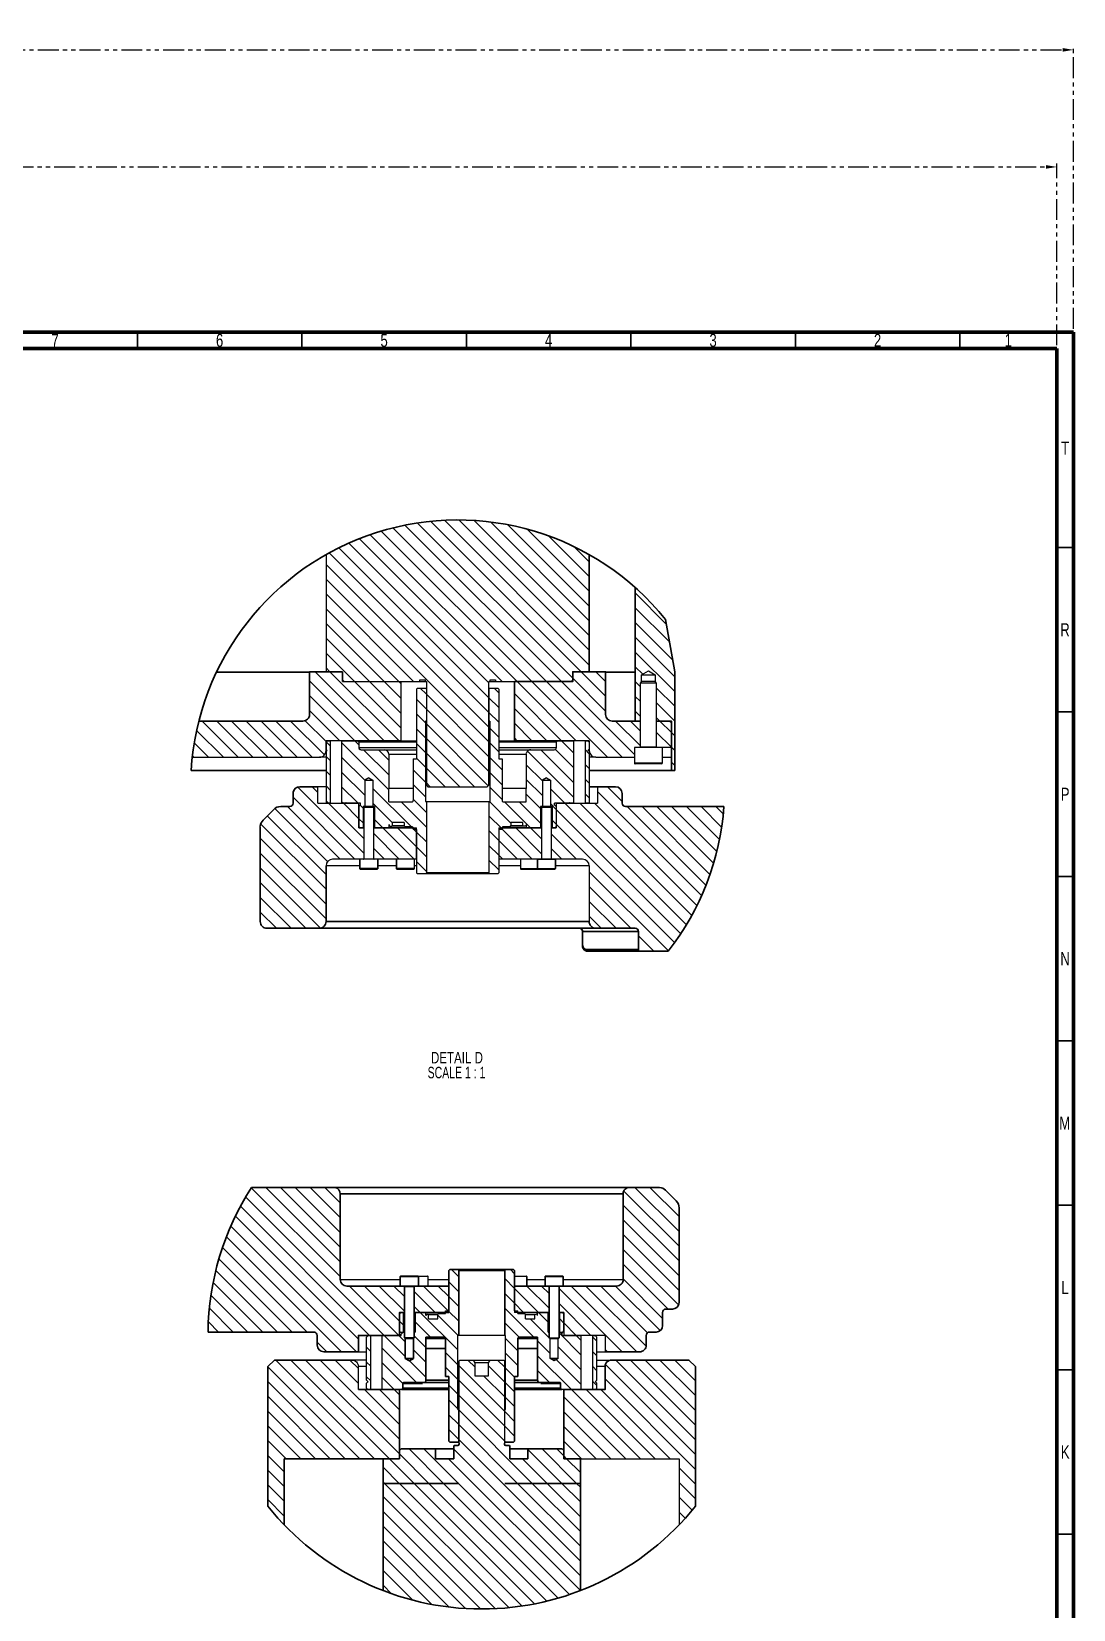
# Model space of a CAD drawing. Header units: millimetres. Extents: x 15 to 1184, y 5 to 927.
# Drawn here: x 867.3 to 1184, y 447.6 to 927.4 of the extents above; entities that cross this region are included whole.
import ezdxf

# ---------------------------------------------------------------- set-up
doc = ezdxf.new("R2010")
doc.units = ezdxf.units.MM
doc.header["$PDSIZE"] = -1
doc.linetypes.add('PHANTOM', pattern=[12.7, 6.35, -1.27, 1.27, -1.27, 1.27, -1.27])
doc.layers.add('gachNet', color=3, linetype='Continuous', lineweight=9, plot=False)
doc.layers.add('mainNet', color=7, linetype='Continuous', lineweight=35)
doc.layers.add('net cat', color=7, linetype='PHANTOM', lineweight=13)
doc.styles.add('SLDTEXTSTYLE0', font='TXT', dxfattribs={"width": 0.75})
doc.styles.add('SLDTEXTSTYLE3', font='TXT', dxfattribs={"width": 0.681818})
doc.dimstyles.new('ISO-25', dxfattribs={"dimtxt": 2.5, "dimasz": 2.5, "dimexe": 1.25, "dimexo": 0.625, "dimtad": 1, "dimtxsty": 'Standard', "dimcen": 2.5, "dimadec": 0, "dimazin": 0, "dimtfac": 1, "dimtmove": 0, "dimatfit": 3, "dimfxl": 1, "dimarcsym": 0})

# ---------------------------------------------------------------- blocks, each defined once
blk = doc.blocks.new('SW_HATCH_0')
at = {"color": 0, "linetype": 'Continuous', "lineweight": 18}
for p, q in [((5.67, 48.21), (52.85, 1.03)), ((9.65, 48.72), (55.37, 3)), ((13.83, 49.03), (57.85, 5.01)), ((18.22, 49.13), (57.85, 9.5)), ((22.86, 48.98), (57.85, 13.99)), ((27.81, 48.52), (57.85, 18.48)), ((-12.01, 43.44), (31.43, 0)), ((-8.74, 44.66), (35.92, 0)), ((-5.34, 45.75), (40.41, 0)), ((-1.82, 46.72), (44.9, 0)), ((1.85, 47.54), (49.39, 0)), ((33.14, 47.68), (57.85, 22.97)), ((38.97, 46.34), (57.85, 27.46)), ((45.53, 44.27), (57.85, 31.95)), ((-21.18, 39.14), (27.35, -9.39)), ((-18.23, 40.68), (27.35, -4.9)), ((-15.17, 42.11), (27.35, -0.41)), ((53.31, 40.98), (57.85, 36.44)), ((-22.15, 35.62), (27.35, -13.88)), ((-22.15, 31.13), (27.35, -18.37)), ((-22.15, 26.64), (4.49, 0)), ((71.85, 26.93), (81.3, 17.48)), ((-22.15, 22.15), (0, 0)), ((71.85, 22.44), (82.26, 12.03)), ((-22.15, 17.66), (-4.49, 0)), ((71.85, 17.95), (83.22, 6.58)), ((-22.15, 13.17), (-8.98, 0)), ((71.85, 13.46), (83.85, 1.46)), ((-22.15, 8.68), (-13.47, 0)), ((71.85, 8.97), (83.85, -3.03)), ((-27.15, 0.21), (-8.94, -18)), ((-25.45, 3), (-4.45, -18)), ((-22.15, 4.19), (-20.96, 3)), ((-20.96, 3), (0.04, -18)), ((-13.47, 0), (0.59, -14.06)), ((-8.98, 0), (0.59, -9.57)), ((-4.49, 0), (0.59, -5.08)), ((0, 0), (0.59, -0.59)), ((35.92, 0), (53.92, -18)), ((40.41, 0), (63.41, -23)), ((44.9, 0), (67.9, -23)), ((49.39, 0), (71.6, -22.21)), ((52.85, 1.03), (62.85, -8.97)), ((55.37, 3), (62.85, -4.48)), ((59.86, 3), (62.85, 0.01)), ((71.85, 4.48), (74.11, 2.22)), ((-27.15, -4.28), (-13.43, -18)), ((6.49, -2), (8.35, -3.86)), ((8.35, -3.86), (27.35, -22.86)), ((28.94, -2), (30.35, -3.41)), ((35.11, -3.68), (49.43, -18)), ((71.85, -0.01), (73.35, -1.51)), ((71.85, -4.5), (73.35, -6)), ((78.35, -2.02), (83.85, -7.52)), ((-27.15, -8.77), (-17.92, -18)), ((5.35, -5.35), (8.35, -8.35)), ((8.35, -8.35), (27.35, -27.35)), ((27.35, -4.9), (30.35, -7.9)), ((27.35, -9.39), (30.35, -12.39)), ((35.11, -8.17), (44.94, -18)), ((71.85, -8.99), (73.35, -10.49)), ((78.35, -6.51), (83.85, -12.01)), ((-59.84, -12), (-48.84, -23)), ((-55.35, -12), (-44.35, -23)), ((-50.86, -12), (-39.86, -23)), ((-46.37, -12), (-35.37, -23)), ((-41.88, -12), (-30.88, -23)), ((-37.39, -12), (-26.39, -23)), ((-32.9, -12), (-22.62, -22.29)), ((-28.51, -11.9), (-22.15, -18.26)), ((5.35, -9.84), (8.1, -12.59)), ((5.35, -14.33), (8.1, -17.08)), ((8.35, -12.84), (27.18, -31.67)), ((27.6, -14.13), (30.35, -16.88)), ((35.11, -12.66), (40.45, -18)), ((65.88, -12), (73.35, -19.47)), ((70.37, -12), (73.35, -14.98)), ((78.35, -11), (79.35, -12)), ((79.35, -12), (82.85, -15.5)), ((-62.21, -18.61), (-57.82, -23)), ((-61.49, -14.85), (-53.33, -23)), ((-22.08, -18.33), (-20.9, -19.51)), ((-17.4, -18.52), (-3.03, -32.89)), ((-13.43, -18), (-12.15, -19.28)), ((5.35, -18.82), (8.1, -21.57)), ((8.35, -17.33), (23.02, -32)), ((27.6, -18.62), (30.35, -21.37)), ((35.11, -17.15), (35.96, -18)), ((49.43, -18), (53.1, -21.67)), ((78.35, -15.49), (82.85, -19.99)), ((82.85, -15.5), (83.85, -16.5)), ((-62.77, -22.54), (-62.31, -23)), ((-22.15, -22.75), (-20.9, -24)), ((-17.4, -23.01), (-10.38, -30.03)), ((-10.71, -20.72), (-3.03, -28.4)), ((-6.22, -20.72), (-3.03, -23.91)), ((5.35, -23.31), (8.1, -26.06)), ((8.35, -21.82), (18.53, -32)), ((27.6, -23.11), (31.35, -26.86)), ((39.12, -21.16), (53.1, -35.14)), ((43.17, -20.72), (53.1, -30.65)), ((47.57, -20.63), (53.1, -26.16)), ((56.6, -20.68), (57.85, -21.93)), ((82.85, -19.99), (83.85, -20.99)), ((-22.15, -27.24), (-20.9, -28.49)), ((-17.4, -27.5), (-10.38, -34.52)), ((4.35, -26.8), (8.1, -30.55)), ((8.35, -26.31), (14.04, -32)), ((27.6, -27.6), (31.35, -31.35)), ((38.74, -25.27), (43.62, -30.15)), ((56.6, -25.17), (57.85, -26.42)), ((82.85, -24.48), (83.85, -25.48)), ((-30.76, -32.1), (-10.65, -52.21)), ((-26.37, -32), (-24.65, -33.72)), ((-22.15, -31.73), (-20.9, -32.98)), ((-17.4, -31.99), (-12.39, -37)), ((-7.92, -32.49), (3.79, -44.2)), ((4.35, -31.29), (8.1, -35.04)), ((8.35, -30.8), (9.55, -32)), ((27.6, -32.09), (31.35, -35.84)), ((38.74, -29.76), (43.62, -34.64)), ((46.08, -32.61), (50.47, -37)), ((56.6, -29.66), (57.85, -30.91)), ((60.35, -33.41), (92.01, -65.07)), ((63.43, -32), (67.85, -36.42)), ((-33.84, -38), (-17.84, -54)), ((-32.15, -35.2), (-13.35, -54)), ((-22.15, -36.22), (-21.37, -37)), ((-21.37, -37), (-10.65, -47.72)), ((-17.4, -36.48), (-16.88, -37)), ((-16.88, -37), (-12.15, -41.73)), ((-12.39, -37), (-12.15, -37.24)), ((-11.77, -37.62), (-10.9, -38.49)), ((-7.92, -36.98), (-1.98, -42.92)), ((0.68, -36.6), (8.35, -44.27)), ((4.35, -35.78), (8.35, -39.78)), ((27.52, -36.5), (34.08, -43.06)), ((32.11, -36.6), (40.01, -44.5)), ((36.6, -36.6), (43.1, -43.1)), ((38.73, -34.24), (43.1, -38.61)), ((46.08, -37.1), (47.85, -38.87)), ((50.47, -37), (87.4, -73.93)), ((54.96, -37), (89.04, -71.08)), ((56.6, -34.15), (57.85, -35.4)), ((59.45, -37), (90.58, -68.12)), ((69.43, -38), (93.34, -61.91)), ((73.92, -38), (94.56, -58.63)), ((78.41, -38), (95.65, -55.24)), ((82.9, -38), (96.61, -51.71)), ((87.39, -38), (97.44, -48.05)), ((91.88, -38), (98.11, -44.23)), ((96.37, -38), (98.62, -40.25)), ((-39.99, -40.84), (-22.15, -58.67)), ((-37.72, -38.61), (-21.65, -54.68)), ((-12.15, -41.73), (-10.9, -42.98)), ((-7.4, -41.99), (-4.89, -44.5)), ((27.35, -40.82), (31.35, -44.82)), ((46.6, -42.11), (47.85, -43.36)), ((47.85, -38.87), (85.66, -76.68)), ((-42.15, -47.65), (-22.15, -67.65)), ((-42, -43.31), (-22.15, -63.16)), ((-7.65, -46.23), (0.12, -54)), ((-4.89, -44.5), (4.61, -54)), ((-0.4, -44.5), (5.35, -50.25)), ((4.09, -44.5), (5.35, -45.76)), ((4.35, -44.76), (4.59, -45)), ((5.35, -45.76), (8.35, -48.76)), ((27.35, -45.31), (30.35, -48.31)), ((31.03, -44.5), (40.53, -54)), ((35.52, -44.5), (43.35, -52.33)), ((40.01, -44.5), (43.35, -47.84)), ((46.35, -46.35), (54, -54)), ((47.85, -43.36), (83.83, -79.34)), ((-42.15, -52.14), (-22.15, -72.14)), ((-7.65, -50.72), (-4.37, -54)), ((5.35, -50.25), (8.35, -53.25)), ((27.35, -49.8), (30.35, -52.8)), ((30.35, -48.31), (36.04, -54)), ((46.35, -50.84), (49.51, -54)), ((-42.15, -56.63), (-23.81, -74.97)), ((5.35, -54.74), (8.35, -57.74)), ((27.35, -54.29), (30.35, -57.29)), ((30.35, -52.8), (31.55, -54)), ((-42.15, -61.12), (-28.27, -75)), ((57.85, -57.85), (81.91, -81.91)), ((57.85, -62.34), (70.51, -75)), ((-42.15, -65.61), (-32.76, -75)), ((57.85, -66.83), (66.02, -75)), ((-42.15, -70.11), (-37.25, -75)), ((57.85, -71.32), (61.53, -75)), ((72.85, -77.34), (77.51, -82))]:
    blk.add_line(p, q, dxfattribs=at)
blk = doc.blocks.new('SW_NOTE_0_26')
at = {"color": 0, "linetype": 'Continuous', "lineweight": 0, "char_height": 3.5, "attachment_point": 2}
for s, insert, style in [('SCALE 1 : 1', (9.39, -0.01), 'SLDTEXTSTYLE3'), ('DETAIL D', (9.52, 4.51), 'SLDTEXTSTYLE0')]:
    blk.add_mtext(s, dxfattribs=dict(at, insert=insert, style=style))
blk = doc.blocks.new('SW_HATCH_1')
at = {"color": 0, "linetype": 'Continuous', "lineweight": 18}
for p, q in [((-17.96, 0), (4.7, -22.66)), ((-13.47, 0), (4.7, -18.17)), ((-8.98, 0), (4.7, -13.68)), ((-4.49, 0), (4.7, -9.19)), ((0, 0), (4.7, -4.7)), ((94.29, 0), (107.7, -13.4)), ((98.78, 0), (107.7, -8.91)), ((-24.06, -2.88), (18.06, -45)), ((-22.35, -0.1), (4.7, -27.15)), ((90.91, -1.11), (107.7, -17.89)), ((-27.18, -8.74), (10.24, -46.16)), ((-25.67, -5.76), (13.57, -45)), ((90.7, -5.39), (107.7, -22.39)), ((-28.6, -11.81), (9.59, -50)), ((90.7, -9.88), (107.7, -26.88)), ((90.7, -14.37), (107.7, -31.37)), ((-31.1, -18.29), (-5.39, -44)), ((-29.91, -15), (5.1, -50)), ((90.7, -18.86), (107.56, -35.72)), ((-32.18, -21.71), (-9.88, -44)), ((90.7, -23.35), (104.35, -37)), ((-33.12, -25.25), (-14.37, -44)), ((37.7, -28.72), (40.7, -31.72)), ((38.47, -25), (40.7, -27.23)), ((54.7, -27.76), (57.7, -30.76)), ((56.43, -25), (57.7, -26.27)), ((90.7, -27.84), (102.7, -39.84)), ((-34.6, -32.75), (-23.35, -44)), ((-33.94, -28.93), (-18.86, -44)), ((7.55, -30), (22.55, -45)), ((12.04, -30), (22.75, -40.71)), ((16.53, -30), (24.2, -37.67)), ((21.02, -30), (24.2, -33.18)), ((27.2, -31.69), (33.51, -38)), ((30, -30), (37.7, -37.7)), ((34.49, -30), (37.7, -33.21)), ((37.7, -33.21), (40.7, -36.21)), ((54.7, -32.25), (57.7, -35.25)), ((57.7, -30.76), (64.94, -38)), ((61.43, -30), (68.2, -36.77)), ((65.92, -30), (68.2, -32.28)), ((71.2, -30.79), (90.41, -50)), ((74.9, -30), (94.9, -50)), ((79.39, -30), (97.68, -48.29)), ((83.88, -30), (98.09, -44.21)), ((88.37, -30), (101.94, -43.57)), ((-35.09, -36.75), (-27.84, -44)), ((27.2, -36.18), (29.02, -38)), ((29.02, -38), (40.45, -49.43)), ((37.5, -37.5), (40.7, -40.7)), ((54.7, -36.74), (63.56, -45.6)), ((57.7, -35.25), (60.45, -38)), ((64.94, -38), (67.95, -41.01)), ((71.2, -35.28), (80.92, -45)), ((-35.4, -40.93), (-32.33, -44)), ((22.7, -40.66), (23.95, -41.91)), ((27.45, -40.92), (32.13, -45.6)), ((34.36, -38.85), (40.51, -45)), ((54.7, -41.23), (59.07, -45.6)), ((62.4, -39.95), (68.47, -46.02)), ((71.45, -40.02), (72.7, -41.27)), ((72.67, -41.24), (76.43, -45)), ((-2.3, -47.09), (0.61, -50)), ((13.57, -45), (13.95, -45.38)), ((18.06, -45), (24.47, -51.41)), ((22.55, -45), (24.47, -46.92)), ((27.2, -45.16), (30.73, -48.69)), ((54.95, -45.97), (58.7, -49.72)), ((64.65, -46.69), (68.47, -50.51)), ((71.2, -44.26), (77.95, -51.01)), ((76.43, -45), (77.95, -46.52)), ((81.45, -45.53), (82.7, -46.78)), ((-14.85, -52.5), (15.15, -82.5)), ((-10.36, -52.5), (19.64, -82.5)), ((-5.87, -52.5), (22.7, -81.07)), ((-1.38, -52.5), (22.7, -76.58)), ((3.11, -52.5), (10.2, -59.59)), ((7.6, -52.5), (10.2, -55.1)), ((12.7, -48.62), (13.95, -49.87)), ((17.45, -48.88), (27.92, -59.35)), ((25.76, -52.7), (30.73, -57.67)), ((26.93, -49.38), (30.73, -53.18)), ((36.7, -50.17), (40.45, -53.92)), ((43.52, -52.5), (45.7, -54.68)), ((52.5, -52.5), (54.7, -54.7)), ((54.95, -50.46), (58.7, -54.21)), ((64.67, -51.2), (74.97, -61.5)), ((70.32, -52.36), (77.95, -59.99)), ((70.93, -48.48), (77.95, -55.5)), ((81.45, -50.02), (82.7, -51.27)), ((85.18, -49.26), (85.92, -50)), ((88.42, -52.5), (112.7, -76.78)), ((92.91, -52.5), (112.7, -72.29)), ((97.4, -52.5), (112.7, -67.8)), ((101.89, -52.5), (112.7, -63.31)), ((106.38, -52.5), (112.7, -58.82)), ((-17.3, -54.54), (10.66, -82.5)), ((12.7, -53.11), (13.95, -54.36)), ((17.45, -53.37), (23.7, -59.62)), ((36.7, -54.66), (40.45, -58.41)), ((40.7, -54.17), (54.7, -68.17)), ((48.38, -57.36), (54.7, -63.68)), ((49.7, -54.19), (54.7, -59.19)), ((54.95, -54.95), (57.7, -57.7)), ((64.67, -55.69), (68.33, -59.35)), ((81.45, -54.51), (82.7, -55.76)), ((85.3, -53.87), (112.7, -81.27)), ((-17.3, -59.03), (6.17, -82.5)), ((12.11, -61.5), (22.7, -72.09)), ((12.7, -57.6), (13.95, -58.85)), ((16.6, -61.5), (22.7, -67.6)), ((17.45, -57.86), (21.09, -61.5)), ((21.09, -61.5), (22.7, -63.11)), ((37.7, -60.15), (40.45, -62.9)), ((40.7, -58.66), (54.7, -72.66)), ((54.95, -59.44), (57.7, -62.19)), ((74.97, -61.5), (95.97, -82.5)), ((79.46, -61.5), (100.46, -82.5)), ((81.45, -59), (82.7, -60.25)), ((83.95, -61.5), (104.95, -82.5)), ((85.2, -58.26), (112.7, -85.76)), ((-17.3, -63.52), (1.68, -82.5)), ((37.7, -64.64), (40.45, -67.39)), ((40.7, -63.15), (54.7, -77.15)), ((54.95, -63.93), (57.7, -66.68)), ((72.7, -63.72), (91.48, -82.5)), ((-17.3, -68.01), (-2.81, -82.5)), ((37.7, -69.13), (40.7, -72.13)), ((40.56, -67.5), (40.7, -67.64)), ((40.7, -67.64), (63.06, -90)), ((54.7, -68.17), (57.7, -71.17)), ((72.7, -68.21), (86.99, -82.5)), ((-17.3, -72.5), (-7.3, -82.5)), ((37.7, -73.62), (40.7, -76.62)), ((40.7, -72.13), (58.57, -90)), ((40.7, -76.62), (77.7, -113.62)), ((54.7, -72.66), (57.7, -75.66)), ((72.7, -72.7), (82.5, -82.5)), ((-17.3, -76.99), (-11.79, -82.5)), ((-17.3, -81.48), (-12.3, -86.48)), ((22.7, -81.07), (31.63, -90)), ((25.62, -79.5), (36.12, -90)), ((30.11, -79.5), (40.61, -90)), ((39.2, -79.61), (77.7, -118.11)), ((54.7, -77.15), (55.05, -77.5)), ((56.05, -78.5), (56.13, -78.59)), ((61.7, -79.66), (72.04, -90)), ((66.03, -79.5), (76.53, -90)), ((70.52, -79.5), (72.7, -81.68)), ((72.7, -77.19), (78.01, -82.5)), ((-17.3, -85.97), (-12.3, -90.97)), ((17.7, -85.05), (22.65, -90)), ((19.64, -82.5), (27.14, -90)), ((37.6, -82.5), (77.7, -122.6)), ((60.05, -82.5), (67.55, -90)), ((72.7, -81.68), (73.52, -82.5)), ((73.52, -82.5), (77.7, -86.68)), ((107.7, -85.25), (112.7, -90.25)), ((-17.3, -90.46), (-12.3, -95.46)), ((17.7, -89.54), (18.16, -90)), ((18.17, -90.01), (55.95, -127.79)), ((22.66, -90.01), (59.94, -127.29)), ((27.15, -90.01), (63.77, -126.63)), ((31.64, -90.01), (67.45, -125.82)), ((36.13, -90.01), (70.99, -124.87)), ((40.62, -90.01), (74.41, -123.8)), ((58.58, -90.01), (77.7, -109.13)), ((63.07, -90.01), (77.7, -104.64)), ((67.56, -90.01), (77.7, -100.15)), ((72.05, -90.01), (77.7, -95.66)), ((76.54, -90.01), (77.7, -91.17)), ((107.7, -89.74), (112.7, -94.74)), ((-17.3, -94.95), (-12.3, -99.95)), ((17.7, -94.03), (51.77, -128.1)), ((107.7, -94.23), (111.67, -98.2)), ((17.7, -98.52), (47.38, -128.2)), ((107.7, -98.72), (109.59, -100.61)), ((17.7, -103.01), (42.74, -128.05)), ((17.7, -107.5), (37.81, -127.61)), ((17.7, -111.99), (32.51, -126.8)), ((17.7, -116.48), (26.73, -125.52)), ((17.7, -120.97), (20.28, -123.55))]:
    blk.add_line(p, q, dxfattribs=at)
blk = doc.blocks.new('*D86')
at = {"layer": 'Defpoints', "color": 0, "transparency": 16777216}
for p in [(1179, 886.22), (20, 831), (1179, 831)]:
    blk.add_point(p, dxfattribs=at)
at = {"layer": 'net cat', "color": 0, "lineweight": -2, "transparency": 16777216}
for p, q in [((20, 832), (20, 887.22)), ((23.3, 886.22), (1175.7, 886.22)), ((1179, 832), (1179, 887.22))]:
    blk.add_line(p, q, dxfattribs=at)
at = {"layer": 'net cat', "color": 0, "transparency": 16777216}
for points in [[(23.3, 886.77), (23.3, 885.67), (20, 886.22)], [(1175.7, 886.77), (1175.7, 885.67), (1179, 886.22)]]:
    blk.add_solid(points, dxfattribs=at)
at = {"layer": 'net cat', "color": 0, "transparency": 16777216, "insert": (599.5, 889.49), "char_height": 3.5, "attachment_point": 5}
blk.add_mtext('2318', dxfattribs=at)
blk = doc.blocks.new('*D87')
at = {"layer": 'Defpoints', "color": 0, "transparency": 16777216}
for p in [(1184, 921.81), (15, 836), (1184, 836)]:
    blk.add_point(p, dxfattribs=at)
at = {"layer": 'net cat', "color": 0, "lineweight": -2, "transparency": 16777216}
for p, q in [((15, 837), (15, 922.81)), ((18.3, 921.81), (1180.7, 921.81)), ((1184, 837), (1184, 922.81))]:
    blk.add_line(p, q, dxfattribs=at)
at = {"layer": 'net cat', "color": 0, "transparency": 16777216}
for points in [[(18.3, 922.36), (18.3, 921.26), (15, 921.81)], [(1180.7, 922.36), (1180.7, 921.26), (1184, 921.81)]]:
    blk.add_solid(points, dxfattribs=at)
at = {"layer": 'net cat', "color": 0, "transparency": 16777216, "insert": (599.5, 925.08), "char_height": 3.5, "attachment_point": 5}
blk.add_mtext('2338', dxfattribs=at)

msp = doc.modelspace()

# ---------------------------------------------------------------- linework, layer by layer
at = {"color": 7, "linetype": 'Continuous', "lineweight": 70}
for p, q in [((15, 836), (1184, 836)), ((1184, 836), (1184, 5)), ((20, 831), (1179, 831)), ((1179, 831), (1179, 10))]:
    msp.add_line(p, q, dxfattribs=at)
at = {"color": 7, "linetype": 'Continuous', "lineweight": 35}
for p, q in [((899.5, 831), (899.5, 836)), ((949.5, 831), (949.5, 836)), ((999.5, 831), (999.5, 836)), ((1049.5, 831), (1049.5, 836)), ((1099.5, 831), (1099.5, 836)), ((1149.5, 831), (1149.5, 836)), ((1179, 770.5), (1184, 770.5)), ((1179, 720.5), (1184, 720.5)), ((1179, 670.5), (1184, 670.5)), ((1179, 620.5), (1184, 620.5)), ((1179, 570.5), (1184, 570.5)), ((1179, 520.5), (1184, 520.5)), ((1179, 470.5), (1184, 470.5))]:
    msp.add_line(p, q, dxfattribs=at)
at = {"color": 7, "linetype": 'Continuous', "lineweight": 25}
for p, q in [((961.8, 729.74), (961.8, 732.74)), ((985.3, 729.74), (986.9, 729.74)), ((1006.7, 729.74), (1008.3, 729.74)), ((1052.75, 729.74), (1052.3, 729.3)), ((1052.3, 729.3), (1052.3, 709.94)), ((1054.8, 729.3), (1052.3, 729.3)), ((1052.7, 731.74), (1052.86, 731.74)), ((1054.8, 729.74), (1052.75, 729.74)), ((1052.86, 731.74), (1056.9, 731.74)), ((1056.86, 729.74), (1054.8, 729.74)), ((1057.3, 729.3), (1054.8, 729.3)), ((1057.3, 729.3), (1056.86, 729.74)), ((1057.3, 709.94), (1057.3, 729.3)), ((984.6, 727.74), (984.3, 727.44)), ((984.3, 727.44), (984.3, 706.24)), ((984.6, 727.74), (987, 727.74)), ((987.3, 727.44), (987, 727.74)), ((987, 727.74), (987.3, 727.74)), ((987.3, 727.44), (987.3, 717.74)), ((1006.3, 727.44), (1006.6, 727.74)), ((1006.3, 727.74), (1006.6, 727.74)), ((1006.3, 727.44), (1006.3, 717.74)), ((1006.6, 727.74), (1009, 727.74)), ((1009, 727.74), (1009.3, 727.44)), ((1009.3, 727.44), (1009.3, 706.24)), ((987.3, 717.74), (987.05, 717.74)), ((987.05, 717.74), (987.05, 693.24)), ((1006.55, 717.74), (1006.3, 717.74)), ((1006.55, 717.74), (1006.55, 693.24)), ((1052.3, 717.74), (1050.8, 717.74)), ((1057.3, 717.74), (1060.8, 717.74)), ((1060.8, 717.74), (1061, 717.72)), ((957.2, 711.74), (956.8, 711.34)), ((956.8, 711.34), (956.8, 709.14)), ((957.2, 711.74), (958.05, 711.74)), ((958.05, 711.74), (958.05, 692.74)), ((961.55, 711.74), (961.55, 692.74)), ((961.55, 711.74), (966.4, 711.74)), ((966.8, 711.34), (966.4, 711.74)), ((966.8, 711.34), (966.8, 709.62)), ((984.3, 711.34), (966.8, 711.34)), ((979.54, 711.74), (984.3, 711.74)), ((1009.3, 711.74), (1014.06, 711.74)), ((1026.8, 711.34), (1009.3, 711.34)), ((1036.8, 711.74), (1014.06, 711.74)), ((1026.8, 711.34), (1027.2, 711.74)), ((1026.8, 711.34), (1026.8, 709.62)), ((1027.2, 711.74), (1032.05, 711.74)), ((1032.05, 711.74), (1032.05, 692.74)), ((1035.55, 711.74), (1035.55, 692.74)), ((1035.55, 711.74), (1036.4, 711.74)), ((1036.4, 711.74), (1036.8, 711.34)), ((1036.8, 711.74), (1036.8, 708.74)), ((1036.8, 711.34), (1036.8, 709.14)), ((916.13, 706.74), (954.8, 706.74)), ((956.8, 706.74), (954.8, 706.74)), ((957.2, 708.74), (956.8, 709.14)), ((957, 708.74), (956.8, 708.54)), ((956.8, 708.54), (956.8, 692.94)), ((957, 708.74), (957.2, 708.74)), ((967.4, 709.02), (967.2, 709.05)), ((967.4, 709.02), (974.53, 709.02)), ((974.53, 709.02), (984.3, 709.02)), ((975.92, 707.62), (975.92, 697.24)), ((983.3, 706.24), (983.3, 693.54)), ((983.3, 706.24), (984.3, 706.24)), ((1009.3, 709.02), (1019.08, 709.02)), ((1009.3, 706.24), (1010.3, 706.24)), ((1010.3, 706.24), (1010.3, 693.54)), ((1017.69, 707.62), (1017.77, 708.09)), ((1017.69, 707.62), (1017.69, 697.24)), ((1019.08, 709.02), (1026.2, 709.02)), ((1036.8, 709.14), (1036.4, 708.74)), ((1036.4, 708.74), (1036.6, 708.74)), ((1036.6, 708.74), (1036.8, 708.54)), ((1036.8, 708.54), (1036.8, 692.94)), ((1038.8, 706.74), (1036.8, 706.74)), ((1038.8, 706.74), (1050.55, 706.74)), ((1050.55, 709.74), (1050.55, 704.99)), ((1054.8, 709.74), (1050.55, 709.74)), ((1059.05, 709.74), (1054.8, 709.74)), ((1059.05, 704.99), (1059.05, 709.74)), ((1059.05, 706.74), (1061.68, 706.74)), ((1061.68, 709.74), (1061.68, 706.74)), ((969.8, 700.48), (968.57, 699.74)), ((969.8, 700.48), (971.03, 699.74)), ((1023.8, 700.48), (1022.57, 699.74)), ((1023.8, 700.48), (1025.03, 699.74)), ((1054.8, 704.74), (1050.8, 704.74)), ((1058.8, 704.74), (1054.8, 704.74)), ((954.3, 692.74), (954.3, 697.74)), ((956.8, 697.74), (954.3, 697.74)), ((968.57, 699.74), (968.57, 691.74)), ((968.57, 699.74), (971.03, 699.74)), ((971.03, 699.74), (971.03, 691.74)), ((975.94, 693.14), (975.92, 697.24)), ((1017.67, 693.14), (1017.69, 697.24)), ((1022.57, 699.74), (1022.57, 691.74)), ((1022.57, 699.74), (1025.03, 699.74)), ((1025.03, 699.74), (1025.03, 691.74)), ((1039.3, 697.74), (1039.3, 692.74)), ((954.3, 692.74), (966.8, 692.74)), ((957, 692.74), (956.8, 692.94)), ((958.05, 692.74), (957, 692.74)), ((962.6, 692.74), (961.55, 692.74)), ((962.8, 692.94), (962.6, 692.74)), ((963, 692.74), (962.8, 692.94)), ((967.3, 692.74), (963, 692.74)), ((966.8, 685.24), (966.8, 692.74)), ((967.2, 692.14), (966.8, 691.74)), ((966.8, 691.74), (966.8, 685.64)), ((967.2, 692.14), (967.3, 692.14)), ((967.3, 692.14), (967.3, 692.74)), ((968.57, 691.74), (968.05, 691.74)), ((968.05, 691.74), (968.05, 685.24)), ((968.58, 691.74), (968.3, 691.46)), ((968.3, 691.46), (968.3, 675.84)), ((971.3, 691.46), (968.3, 691.46)), ((968.58, 691.74), (968.57, 691.74)), ((971.02, 691.74), (968.58, 691.74)), ((971.3, 691.46), (971.02, 691.74)), ((971.03, 691.74), (971.02, 691.74)), ((971.55, 691.74), (971.03, 691.74)), ((971.3, 675.84), (971.3, 691.46)), ((971.55, 691.74), (971.55, 685.24)), ((975.94, 693.14), (982.9, 693.14)), ((987.05, 693.24), (987.3, 693.24)), ((987.3, 693.24), (987.3, 671.54)), ((987.3, 693.24), (1006.3, 693.24)), ((1006.3, 693.24), (1006.3, 671.54)), ((1006.3, 693.24), (1006.55, 693.24)), ((1010.7, 693.14), (1017.67, 693.14)), ((1022.57, 691.74), (1022.05, 691.74)), ((1022.05, 691.74), (1022.05, 685.24)), ((1022.58, 691.74), (1022.3, 691.46)), ((1022.3, 691.46), (1022.3, 675.84)), ((1025.3, 691.46), (1022.3, 691.46)), ((1022.58, 691.74), (1022.57, 691.74)), ((1025.02, 691.74), (1022.58, 691.74)), ((1025.3, 691.46), (1025.02, 691.74)), ((1025.03, 691.74), (1025.02, 691.74)), ((1025.55, 691.74), (1025.03, 691.74)), ((1025.3, 675.84), (1025.3, 691.46)), ((1025.55, 691.74), (1025.55, 685.24)), ((1030.6, 692.74), (1026.3, 692.74)), ((1026.3, 692.14), (1026.3, 692.74)), ((1026.3, 692.14), (1026.4, 692.14)), ((1026.4, 692.14), (1026.8, 691.74)), ((1026.8, 692.74), (1026.8, 685.24)), ((1026.8, 692.74), (1039.3, 692.74)), ((1026.8, 691.74), (1026.8, 685.64)), ((1030.6, 692.74), (1030.8, 692.94)), ((1030.8, 692.94), (1031, 692.74)), ((1032.05, 692.74), (1031, 692.74)), ((1036.6, 692.74), (1035.55, 692.74)), ((1036.6, 692.74), (1036.8, 692.94)), ((975.94, 686.26), (975.94, 685.34)), ((980.57, 686.88), (976.97, 686.88)), ((980.57, 686.88), (980.57, 685.84)), ((1013.03, 686.88), (1013.03, 685.84)), ((1017.66, 686.26), (1017.62, 686.1)), ((1017.66, 686.26), (1017.66, 685.34)), ((936.8, 685.5), (936.82, 685.79)), ((966.8, 685.64), (967.2, 685.24)), ((966.8, 685.24), (968.3, 685.24)), ((968.05, 685.24), (967.2, 685.24)), ((971.3, 685.24), (984.3, 685.24)), ((975.84, 685.24), (971.55, 685.24)), ((975.94, 685.34), (975.84, 685.24)), ((975.94, 685.34), (983.28, 685.34)), ((980.62, 685.79), (976.77, 685.79)), ((976.97, 685.99), (977.17, 685.99)), ((977.17, 685.99), (980.57, 685.99)), ((980.87, 685.54), (980.57, 685.84)), ((983, 685.54), (980.87, 685.54)), ((983.3, 685.24), (983.3, 684.74)), ((984.3, 684.74), (983.3, 684.74)), ((984.3, 675.74), (984.3, 685.24)), ((984.3, 684.74), (984.3, 671.54)), ((1009.3, 685.24), (1009.3, 675.74)), ((1009.3, 685.24), (1022.3, 685.24)), ((1010.3, 684.74), (1009.3, 684.74)), ((1009.3, 684.74), (1009.3, 671.54)), ((1010.3, 685.24), (1010.3, 684.74)), ((1010.32, 685.34), (1017.66, 685.34)), ((1012.73, 685.54), (1010.6, 685.54)), ((1012.73, 685.54), (1013.03, 685.84)), ((1016.83, 685.79), (1012.98, 685.79)), ((1013.03, 685.99), (1016.63, 685.99)), ((1017.66, 685.34), (1017.76, 685.24)), ((1022.05, 685.24), (1017.76, 685.24)), ((1025.3, 685.24), (1026.8, 685.24)), ((1026.4, 685.24), (1025.55, 685.24)), ((1026.8, 685.64), (1026.4, 685.24)), ((967.05, 675.74), (958.8, 675.74)), ((972.55, 675.74), (967.05, 675.74)), ((984.3, 675.74), (972.55, 675.74)), ((983.68, 672.89), (983.68, 675.74)), ((1021.05, 675.74), (1009.3, 675.74)), ((1015.9, 675.74), (1015.9, 672.89)), ((1034.8, 675.74), (1026.55, 675.74)), ((1036.8, 673.74), (1036.8, 656.74)), ((984.6, 671.24), (984.3, 671.54)), ((987, 671.24), (984.6, 671.24)), ((987.3, 671.54), (987, 671.24)), ((1006.6, 671.24), (987, 671.24)), ((1006.3, 671.54), (987.3, 671.54)), ((1006.3, 671.54), (1006.6, 671.24)), ((1009, 671.24), (1006.6, 671.24)), ((1009, 671.24), (1009.3, 671.54)), ((1051.8, 653.74), (1051.63, 653.74)), ((1052.3, 647.74), (1052.1, 647.74)), ((984.73, 548.95), (987.68, 548.95)), ((987.83, 545.95), (987.83, 548.8)), ((1014.13, 548.95), (1015.13, 548.95)), ((1015.13, 548.95), (1017.73, 548.95)), ((1014.13, 545.95), (1014.13, 537.95)), ((979.13, 537.55), (979.53, 537.95)), ((979.13, 532.3), (979.13, 537.55)), ((979.53, 537.95), (980.28, 537.95)), ((983.98, 537.95), (987.08, 537.95)), ((987.18, 537.85), (987.08, 537.95)), ((987.18, 537.02), (987.18, 537.85)), ((993.13, 537.85), (987.18, 537.85)), ((987.58, 537.42), (987.75, 537.42)), ((987.95, 537.22), (987.75, 537.42)), ((987.75, 537.42), (990.87, 537.42)), ((990.99, 537.55), (990.79, 537.35)), ((990.79, 536), (990.79, 537.35)), ((990.99, 537.55), (993.13, 537.55)), ((993.13, 537.55), (993.13, 538.45)), ((993.13, 538.45), (994.13, 538.45)), ((1014.13, 538.45), (1015.13, 538.45)), ((1024.63, 537.95), (1014.13, 537.95)), ((1015.13, 537.55), (1015.13, 538.45)), ((1021.07, 537.85), (1015.13, 537.85)), ((1015.13, 537.55), (1017.26, 537.55)), ((1017.26, 537.55), (1017.46, 537.35)), ((1017.39, 537.42), (1020.51, 537.42)), ((1017.46, 536), (1017.46, 537.35)), ((1020.31, 537.22), (1020.51, 537.42)), ((1020.51, 537.42), (1020.67, 537.42)), ((1021.07, 537.85), (1021.17, 537.95)), ((1021.07, 537.02), (1021.07, 537.85)), ((1021.17, 537.95), (1024.28, 537.95)), ((1024.38, 537.85), (1024.28, 537.95)), ((1024.38, 532), (1024.38, 537.85)), ((1024.63, 537.85), (1024.38, 537.85)), ((1029.1, 537.95), (1027.63, 537.95)), ((1027.88, 537.85), (1027.63, 537.85)), ((1027.88, 537.85), (1027.98, 537.95)), ((1027.88, 532), (1027.88, 537.85)), ((1027.98, 537.95), (1028.73, 537.95)), ((1028.73, 537.95), (1029.13, 537.55)), ((1029.1, 537.95), (1029.1, 530.95)), ((1029.13, 532.3), (1029.13, 537.55)), ((990.79, 537.22), (987.95, 537.22)), ((987.95, 536), (987.95, 537.22)), ((987.95, 536), (990.79, 536)), ((1020.31, 537.22), (1017.46, 537.22)), ((1017.46, 536), (1020.31, 536)), ((1020.31, 536), (1020.31, 537.22)), ((969.63, 530.95), (969.13, 530.45)), ((969.13, 517.35), (969.13, 530.45)), ((969.63, 530.95), (970.38, 530.95)), ((970.38, 514.45), (970.38, 530.95)), ((973.88, 514.45), (973.88, 530.95)), ((973.88, 530.95), (979.63, 530.95)), ((979.48, 531.95), (979.13, 532.3)), ((979.48, 531.95), (980.23, 531.95)), ((980.23, 531.95), (979.63, 531.35)), ((979.63, 530.95), (979.63, 531.35)), ((980.38, 532), (980.33, 531.95)), ((980.33, 531.95), (980.63, 531.95)), ((980.63, 532), (980.38, 532)), ((983.88, 532), (983.63, 532)), ((983.63, 531.95), (983.93, 531.95)), ((983.88, 532), (983.93, 531.95)), ((996.88, 508.45), (996.88, 530.95)), ((997.13, 530.95), (996.88, 530.95)), ((1011.13, 530.95), (997.13, 530.95)), ((1011.38, 530.95), (1011.13, 530.95)), ((1011.38, 508.45), (1011.38, 530.95)), ((1024.33, 531.95), (1024.38, 532)), ((1024.33, 531.95), (1024.63, 531.95)), ((1024.63, 532), (1024.38, 532)), ((1024.63, 530.23), (1024.91, 529.95)), ((1024.63, 530.23), (1026.13, 530.23)), ((1024.9, 523.95), (1024.9, 529.96)), ((1024.91, 529.95), (1026.13, 529.95)), ((1026.13, 530.23), (1027.63, 530.23)), ((1026.13, 529.95), (1027.35, 529.95)), ((1027.35, 529.95), (1027.63, 530.23)), ((1027.36, 523.95), (1027.36, 529.96)), ((1027.88, 532), (1027.63, 532)), ((1027.63, 531.95), (1027.93, 531.95)), ((1027.88, 532), (1027.93, 531.95)), ((1028.03, 531.95), (1028.78, 531.95)), ((1028.03, 531.95), (1028.63, 531.35)), ((1028.63, 530.95), (1028.63, 531.35)), ((1028.63, 530.95), (1034.38, 530.95)), ((1028.78, 531.95), (1029.13, 532.3)), ((1041.61, 530.95), (1029.1, 530.95)), ((1034.38, 514.45), (1034.38, 530.95)), ((1037.88, 514.45), (1037.88, 530.95)), ((1037.88, 530.95), (1038.63, 530.95)), ((1038.63, 530.95), (1039.13, 530.45)), ((1039.13, 517.35), (1039.13, 530.45)), ((1041.61, 530.95), (1041.61, 525.95)), ((966.67, 525.95), (966.71, 525.95)), ((966.71, 525.95), (969.13, 525.95)), ((997.13, 523.15), (997.43, 523.45)), ((997.13, 523.15), (997.13, 498.45)), ((997.43, 523.45), (1001.63, 523.45)), ((1002.13, 522.59), (1001.63, 523.45)), ((1001.63, 523.45), (1006.63, 523.45)), ((1006.63, 523.45), (1006.13, 522.59)), ((1006.63, 523.45), (1010.83, 523.45)), ((1010.83, 523.45), (1011.13, 523.15)), ((1011.13, 498.45), (1011.13, 523.15)), ((1026.13, 523.21), (1024.9, 523.95)), ((1026.13, 523.95), (1024.9, 523.95)), ((1027.36, 523.95), (1026.13, 523.21)), ((1026.13, 523.21), (1026.13, 523.95)), ((1027.36, 523.95), (1026.13, 523.95)), ((1039.13, 525.95), (1041.61, 525.95)), ((1039.13, 523.45), (1043.63, 523.45)), ((966.63, 514.45), (966.63, 521.45)), ((1002.13, 518.59), (1002.13, 522.59)), ((1006.13, 522.59), (1002.13, 522.59)), ((1006.13, 518.59), (1002.13, 518.59)), ((1006.13, 522.59), (1006.13, 518.59)), ((969.63, 516.85), (969.13, 517.35)), ((969.53, 516.85), (969.13, 516.45)), ((969.13, 514.85), (969.13, 516.45)), ((969.53, 514.45), (969.13, 514.85)), ((969.53, 516.85), (969.63, 516.85)), ((970.38, 514.45), (969.53, 514.45)), ((979.73, 514.45), (973.88, 514.45)), ((1034.38, 514.45), (1028.53, 514.45)), ((1038.73, 514.45), (1037.88, 514.45)), ((1038.63, 516.85), (1039.13, 517.35)), ((1038.63, 516.85), (1038.73, 516.85)), ((1038.73, 516.85), (1039.13, 516.45)), ((1038.73, 514.45), (1039.13, 514.85)), ((1039.13, 514.85), (1039.13, 516.45)), ((996.88, 508.45), (997.13, 508.45)), ((997.13, 498.75), (997.13, 508.45)), ((1011.13, 498.75), (1011.13, 508.45)), ((1011.13, 508.45), (1011.38, 508.45)), ((979.13, 495.95), (979.13, 493.45)), ((997.13, 498.75), (996.83, 498.45)), ((1011.13, 498.75), (1011.43, 498.45)), ((1029.13, 493.45), (1029.13, 495.95)), ((979.13, 493.45), (974.13, 493.45)), ((1034.13, 493.45), (1029.13, 493.45)), ((1029.13, 493.45), (1064.13, 493.45)), ((1064.13, 493.45), (1064.13, 473.31)), ((974.13, 485.95), (997.13, 485.95)), ((975.13, 485.95), (975.13, 485.94)), ((983.63, 485.94), (983.63, 485.95)), ((997.13, 485.94), (997.13, 485.95)), ((1011.13, 485.95), (1034.13, 485.95)), ((1011.13, 485.95), (1011.13, 485.94)), ((1024.63, 485.95), (1024.63, 485.94)), ((1033.13, 485.94), (1033.13, 485.95))]:
    msp.add_line(p, q, dxfattribs=at)
at = {"color": 8, "linetype": 'Continuous', "lineweight": 25}
for p, q in [((956.8, 708.74), (957, 708.74)), ((984.3, 709.62), (966.8, 709.62)), ((975.92, 707.62), (984.3, 707.62)), ((1026.8, 709.62), (1009.3, 709.62)), ((1009.3, 707.62), (1017.69, 707.62)), ((1036.6, 708.74), (1036.8, 708.74)), ((1052.3, 709.94), (1057.3, 709.94)), ((1050.55, 704.99), (1054.8, 704.99)), ((1054.8, 704.99), (1059.05, 704.99)), ((983.3, 697.24), (975.92, 697.24)), ((1017.69, 697.24), (1010.3, 697.24)), ((967.05, 673.74), (956.8, 673.74)), ((968.3, 675.84), (969.12, 675.84)), ((969.12, 675.84), (971.3, 675.84)), ((978.18, 673.74), (972.55, 673.74)), ((984.3, 673.74), (983.68, 673.74)), ((1015.9, 673.74), (1009.3, 673.74)), ((1015.9, 672.89), (1021.05, 672.89)), ((1021.05, 672.89), (1026.55, 672.89)), ((1022.3, 675.84), (1023.12, 675.84)), ((1023.12, 675.84), (1025.3, 675.84)), ((1036.62, 673.74), (1026.55, 673.74)), ((1036.8, 673.74), (1036.62, 673.74)), ((1034.72, 649.74), (1034.81, 649.74)), ((961.13, 547.95), (979.38, 547.95)), ((987.83, 548.8), (984.88, 548.8)), ((987.83, 547.95), (994.13, 547.95)), ((1015.13, 548.8), (1014.13, 548.8)), ((1017.88, 548.8), (1015.13, 548.8)), ((1017.88, 547.95), (1023.38, 547.95)), ((1028.88, 547.95), (1047.13, 547.95)), ((1027.63, 545.85), (1024.63, 545.85)), ((969.13, 521.45), (966.63, 521.45)), ((1041.45, 521.45), (1039.13, 521.45)), ((1041.63, 521.45), (1041.45, 521.45))]:
    msp.add_line(p, q, dxfattribs=at)
at = {"color": 7, "linetype": 'Continuous', "lineweight": 25, "flags": 128}
for points in [[(956.8, 768.34), (956.8, 732.74), (961.6, 732.74), (961.64, 732.74), (961.68, 732.73), (961.71, 732.71), (961.74, 732.68), (961.77, 732.65), (961.79, 732.62), (961.8, 732.58), (961.8, 732.54)], [(961.8, 729.74), (979.54, 729.74), (979.54, 711.74), (956.8, 711.74)], [(961.8, 732.54), (961.8, 730.24), (962.3, 729.74), (985.3, 729.74), (985.3, 730.24), (986.9, 730.24), (986.9, 729.74), (987.3, 729.74), (987.3, 698.24), (987.8, 697.74)], [(987.8, 697.74), (1005.8, 697.74), (1006.3, 698.24), (1006.3, 729.74), (1006.7, 729.74), (1006.7, 730.24), (1008.3, 730.24), (1008.3, 729.74), (1031.3, 729.74), (1031.8, 730.24), (1031.8, 732.54), (1031.81, 732.58), (1031.82, 732.62), (1031.84, 732.65), (1031.86, 732.68), (1031.89, 732.71), (1031.93, 732.73), (1031.96, 732.74), (1032, 732.74)], [(1052.7, 729.7), (1052.7, 731.74), (1054.8, 733)], [(1054.8, 733), (1056.9, 731.74), (1056.9, 729.7)], [(1061, 717.72), (1061.18, 717.67), (1061.36, 717.57), (1061.51, 717.45), (1061.63, 717.3), (1061.73, 717.12), (1061.78, 716.94), (1061.8, 716.74), (1061.8, 709.74), (1059.05, 709.74)], [(954.8, 706.74), (955.19, 706.78), (955.57, 706.89), (955.91, 707.08), (956.22, 707.33), (956.46, 707.63), (956.65, 707.98), (956.76, 708.35), (956.8, 708.74), (956.8, 711.74)], [(975.94, 686.26), (975.95, 686.18), (976.02, 686.02), (976.13, 685.9), (976.28, 685.82), (976.44, 685.79), (976.77, 685.79), (976.97, 685.99), (976.97, 686.88)], [(1017.62, 686.1), (1017.53, 685.96), (1017.4, 685.85), (1017.24, 685.8), (1017.16, 685.79), (1016.83, 685.79), (1016.63, 685.99), (1016.63, 686.88), (1013.03, 686.88)], [(969.13, 523.45), (969.02, 523.45), (967.46, 523.45), (966.23, 523.45), (965.34, 523.45), (964.81, 523.45), (964.63, 523.45), (965.02, 523.41), (965.39, 523.3), (965.74, 523.11), (966.04, 522.87), (966.29, 522.56), (966.48, 522.22), (966.59, 521.84), (966.63, 521.45)]]:
    msp.add_lwpolyline(points, dxfattribs=at)
at = {"color": 7, "linetype": 'Continuous', "lineweight": 25}
for centre, radius, start, end in [((967.4, 709.62), 0.6, 180.0005, 250.854), ((974.52, 707.62), 1.4, 0, 89.5395), ((1019.09, 707.62), 1.4, 90.4604, 160.6703), ((1026.2, 709.62), 0.6, 269.9998, 0.0001), ((1038.8, 708.74), 2, 180, 270), ((1052.1, 709.94), 0.2, 269.9998, 0.0002), ((1057.5, 709.94), 0.2, 180.0007, 269.9998), ((1050.8, 704.99), 0.25, 179.9999, 270.0001), ((1058.8, 704.99), 0.25, 270.0007, 359.9993), ((982.9, 693.54), 0.4, 270, 0.0001), ((1010.7, 693.54), 0.4, 179.9999, 270), ((983, 685.24), 0.3, 359.9989, 90.0006), ((1010.6, 685.24), 0.3, 89.9996, 180.0005), ((958.8, 673.74), 2, 90.0001, 180), ((968.2, 675.84), 0.1, 269.9978, 0.0011), ((971.4, 675.84), 0.1, 179.9989, 270.0022), ((1016.05, 672.89), 0.15, 180.0004, 270), ((1021.2, 672.89), 0.15, 179.9998, 270.0002), ((1022.2, 675.84), 0.1, 269.9998, 0.0002), ((1025.4, 675.84), 0.1, 180.0007, 269.9998), ((1034.8, 673.74), 2, 0, 90), ((987.68, 548.8), 0.15, 359.9964, 90.0015), ((1017.73, 548.8), 0.15, 359.9964, 90.0015), ((1024.53, 545.85), 0.1, 359.9925, 90.0086), ((1027.73, 545.85), 0.1, 89.9914, 180.0075), ((987.58, 537.02), 0.4, 90.0175, 180.0007), ((1020.67, 537.02), 0.4, 359.9989, 90.0001)]:
    msp.add_arc(centre, radius, start, end, dxfattribs=at)
at = {"layer": 'mainNet'}
for p, q in [((1050.8, 717.74), (1050.8, 758.31)), ((1060, 748.65), (1062.8, 732.74)), ((923.49, 732.57), (951.8, 732.57)), ((1041.8, 732.57), (1050.8, 732.57)), ((1043.8, 717.74), (1052.3, 717.74)), ((915.78, 702.74), (956.8, 702.74)), ((1036.8, 702.74), (1061.8, 702.74)), ((946.8, 695.74), (946.84, 696.13)), ((946.8, 695.74), (946.8, 692.74)), ((948.8, 697.74), (954.3, 697.74)), ((1039.3, 697.74), (1036.8, 697.74)), ((1039.3, 697.74), (1044.8, 697.74)), ((1046.8, 692.74), (1046.8, 695.74)), ((937.68, 687.62), (940.92, 690.86)), ((943.04, 691.74), (945.8, 691.74)), ((1047.8, 691.74), (1077.76, 691.74)), ((936.8, 685.5), (936.8, 656.74)), ((956.8, 656.74), (956.8, 673.74)), ((967.05, 675.74), (967.05, 672.89)), ((967.05, 672.89), (972.55, 672.89)), ((972.4, 672.74), (967.2, 672.74)), ((972.55, 672.89), (972.55, 675.74)), ((978.18, 675.74), (978.18, 672.89)), ((978.18, 672.89), (983.68, 672.89)), ((983.53, 672.74), (978.33, 672.74)), ((1026.4, 672.74), (1016.05, 672.74)), ((1021.05, 675.74), (1021.05, 672.89)), ((1026.55, 675.74), (1021.05, 675.74)), ((1026.55, 672.89), (1026.55, 675.74)), ((938.8, 654.74), (954.8, 654.74)), ((1038.8, 654.74), (954.8, 654.74)), ((956.8, 656.74), (1036.8, 656.74)), ((1034.72, 653.74), (1034.72, 649.74)), ((1034.72, 653.74), (1034.81, 653.74)), ((1051.63, 653.74), (1034.81, 653.74)), ((1034.81, 653.74), (1034.81, 649.74)), ((1038.8, 654.74), (1050.8, 654.74)), ((1035.83, 648.24), (1051.8, 648.24)), ((1052.1, 647.74), (1036.25, 647.74)), ((934.15, 575.95), (959.13, 575.95)), ((959.13, 575.95), (959.52, 575.91)), ((959.13, 575.95), (1049.13, 575.95)), ((1049.13, 575.95), (1057.89, 575.95)), ((1057.89, 575.95), (1058.18, 575.94)), ((961.13, 547.95), (961.13, 573.95)), ((1047.13, 573.95), (961.13, 573.95)), ((1060.01, 575.07), (1063.25, 571.83)), ((1064.13, 540.95), (1064.13, 569.71)), ((979.38, 548.8), (979.38, 545.95)), ((982.13, 548.8), (979.38, 548.8)), ((979.53, 548.95), (982.13, 548.95)), ((982.13, 548.95), (984.73, 548.95)), ((984.88, 548.8), (982.13, 548.8)), ((984.88, 545.95), (984.88, 548.8)), ((994.43, 550.95), (994.13, 550.65)), ((994.13, 538.45), (994.13, 550.65)), ((994.43, 550.95), (996.83, 550.95)), ((997.13, 550.65), (996.83, 550.95)), ((996.83, 550.95), (1011.43, 550.95)), ((997.13, 530.95), (997.13, 550.65)), ((997.13, 550.65), (1011.13, 550.65)), ((1011.13, 550.65), (1011.43, 550.95)), ((1011.13, 530.95), (1011.13, 550.65)), ((1011.43, 550.95), (1013.83, 550.95)), ((1013.83, 550.95), (1014.13, 550.65)), ((1014.13, 538.45), (1014.13, 550.65)), ((1017.88, 545.95), (1017.88, 548.8)), ((1023.38, 548.8), (1023.38, 545.95)), ((1026.13, 548.8), (1023.38, 548.8)), ((1023.53, 548.95), (1026.13, 548.95)), ((1026.13, 548.95), (1028.73, 548.95)), ((1028.88, 548.8), (1026.13, 548.8)), ((1028.88, 545.95), (1028.88, 548.8)), ((963.13, 545.95), (979.38, 545.95)), ((979.38, 545.95), (982.13, 545.95)), ((980.63, 545.85), (980.63, 530.23)), ((983.63, 545.85), (980.63, 545.85)), ((982.13, 545.95), (984.88, 545.95)), ((983.63, 530.23), (983.63, 545.85)), ((1014.13, 545.95), (1023.38, 545.95)), ((1023.38, 545.95), (1026.13, 545.95)), ((1024.63, 545.85), (1024.63, 530.23)), ((1026.13, 545.95), (1028.88, 545.95)), ((1027.63, 530.23), (1027.63, 545.85)), ((1028.88, 545.95), (1045.13, 545.95)), ((980.38, 537.85), (980.28, 537.95)), ((980.38, 532), (980.38, 537.85)), ((980.63, 537.85), (980.38, 537.85)), ((983.88, 537.85), (983.63, 537.85)), ((983.98, 537.95), (983.88, 537.85)), ((983.88, 532), (983.88, 537.85)), ((1059.13, 533.95), (1059.13, 537.95)), ((1060.13, 538.95), (1062.13, 538.95)), ((1064.13, 540.95), (1064.09, 540.56)), ((953.13, 531.95), (920.93, 531.95)), ((954.13, 530.95), (954.13, 527.95)), ((980.63, 530.23), (980.91, 529.95)), ((980.63, 530.23), (982.13, 530.23)), ((980.9, 523.95), (980.9, 529.96)), ((980.91, 529.95), (982.13, 529.95)), ((982.13, 530.23), (983.63, 530.23)), ((982.13, 529.95), (983.35, 529.95)), ((983.35, 529.95), (983.63, 530.23)), ((983.36, 523.95), (983.36, 529.96)), ((987.18, 529.95), (987.16, 526.95)), ((987.18, 529.95), (987.18, 530.35)), ((992.73, 530.35), (987.18, 530.35)), ((987.18, 529.95), (993.13, 529.95)), ((993.13, 518.45), (993.13, 529.95)), ((1015.13, 518.45), (1015.13, 529.95)), ((1015.13, 529.95), (1021.07, 529.95)), ((1021.07, 530.35), (1015.53, 530.35)), ((1021.07, 529.95), (1021.07, 530.35)), ((1021.07, 529.95), (1021.1, 526.95)), ((1054.13, 527.95), (1054.09, 527.56)), ((1054.13, 527.95), (1054.13, 530.95)), ((1057.13, 531.95), (1055.13, 531.95)), ((939.13, 521.45), (941.13, 523.45)), ((941.13, 523.45), (964.63, 523.45)), ((982.13, 523.21), (980.9, 523.95)), ((983.36, 523.95), (980.9, 523.95)), ((982.13, 523.21), (983.36, 523.95)), ((987.16, 517.35), (987.16, 526.95)), ((987.16, 526.95), (993.13, 526.95)), ((1015.13, 526.95), (1021.1, 526.95)), ((1021.1, 517.35), (1021.1, 526.95)), ((939.13, 521.45), (939.13, 479.02)), ((994.13, 518.45), (993.13, 518.45)), ((994.13, 498.75), (994.13, 518.45)), ((1015.13, 518.45), (1014.13, 518.45)), ((1014.13, 498.75), (1014.13, 518.45)), ((980.13, 514.85), (979.73, 514.45)), ((994.13, 514.45), (979.73, 514.45)), ((980.13, 514.85), (980.13, 516.35)), ((980.13, 516.35), (986.16, 516.35)), ((980.13, 514.85), (994.13, 514.85)), ((986.41, 516.6), (980.38, 516.6)), ((994.13, 516.6), (986.41, 516.6)), ((994.13, 517.35), (987.16, 517.35)), ((1021.1, 517.35), (1014.13, 517.35)), ((1021.85, 516.6), (1014.13, 516.6)), ((1014.13, 514.85), (1028.13, 514.85)), ((1028.53, 514.45), (1014.13, 514.45)), ((1027.88, 516.6), (1021.85, 516.6)), ((1022.09, 516.35), (1028.13, 516.35)), ((1028.13, 514.85), (1028.13, 516.35)), ((1028.13, 514.85), (1028.53, 514.45)), ((979.13, 495.95), (979.63, 496.45)), ((979.63, 496.45), (990.13, 496.45)), ((990.13, 493.45), (990.13, 496.45)), ((990.13, 496.45), (995.63, 496.45)), ((994.43, 498.45), (994.13, 498.75)), ((996.83, 498.45), (994.43, 498.45)), ((995.63, 497.13), (995.71, 497.45)), ((995.63, 497.13), (995.63, 493.45)), ((995.71, 497.45), (996.83, 497.45)), ((997.13, 498.45), (996.83, 498.45)), ((997.23, 498.08), (997.13, 498.45)), ((997.23, 497.85), (997.23, 498.08)), ((1011.13, 498.45), (1011.03, 498.08)), ((1011.03, 498.08), (1011.03, 497.85)), ((1011.43, 498.45), (1011.13, 498.45)), ((1013.83, 498.45), (1011.43, 498.45)), ((1011.43, 497.45), (1012.54, 497.45)), ((1012.54, 497.45), (1012.63, 497.13)), ((1012.63, 493.45), (1012.63, 497.13)), ((1012.63, 496.45), (1018.13, 496.45)), ((1014.13, 498.75), (1013.83, 498.45)), ((1018.13, 496.45), (1018.13, 493.45)), ((1018.13, 496.45), (1028.63, 496.45)), ((1028.63, 496.45), (1029.13, 495.95)), ((944.13, 473.31), (944.13, 493.45)), ((974.13, 493.45), (974.13, 485.95)), ((995.63, 493.45), (990.13, 493.45)), ((1018.13, 493.45), (1012.63, 493.45)), ((1034.13, 485.95), (1034.13, 493.45)), ((1034.13, 485.94), (1011.13, 485.94)), ((1034.13, 485.94), (1034.13, 453.35))]:
    msp.add_line(p, q, dxfattribs=at)
at = {"layer": 'mainNet', "flags": 128}
for points in [[(1036.8, 768.34), (1036.8, 732.74), (1032, 732.74)], [(961.8, 732.74), (951.8, 732.74), (951.8, 719.74), (951.76, 719.35), (951.65, 718.98), (951.46, 718.63), (951.22, 718.33), (950.91, 718.08), (950.57, 717.89), (950.19, 717.78), (949.8, 717.74), (918.13, 717.74)], [(1041.8, 719.74), (1041.8, 732.74), (1031.8, 732.74), (1031.8, 729.74), (1014.06, 729.74), (1014.06, 711.74)], [(1057.3, 717.74), (1061.8, 717.74), (1061.8, 702.74), (1062.8, 702.74), (1062.8, 732.74)], [(1060.79, 647.74), (1052.3, 647.74), (1052.2, 647.75), (1052.11, 647.78), (1052.02, 647.83), (1051.95, 647.89), (1051.89, 647.96), (1051.84, 648.05), (1051.81, 648.14), (1051.8, 648.24), (1051.8, 653.74)], [(1034.73, 649.74), (1034.73, 649.67), (1034.8, 649.12), (1035.02, 648.55), (1035.41, 648.06), (1036, 647.77), (1036.24, 647.77)], [(1049.13, 575.95), (1048.74, 575.91), (1048.36, 575.8), (1048.02, 575.61), (1047.71, 575.37), (1047.47, 575.06), (1047.28, 574.72), (1047.17, 574.34), (1047.13, 573.95), (1047.13, 547.95), (1047.09, 547.56), (1046.98, 547.19), (1046.79, 546.84), (1046.54, 546.54), (1046.24, 546.29), (1045.89, 546.1), (1045.52, 545.99), (1045.13, 545.95)], [(983.63, 537.95), (994.13, 537.95), (994.13, 545.95), (984.88, 545.95)], [(980.63, 537.95), (979.18, 537.95), (979.18, 530.95), (966.67, 530.95), (966.67, 525.95), (956.13, 525.95)], [(1069.13, 479.02), (1069.13, 521.45), (1067.13, 523.45), (1043.63, 523.45), (1043.24, 523.41), (1042.86, 523.3), (1042.52, 523.11), (1042.21, 522.87), (1041.97, 522.56), (1041.78, 522.22), (1041.67, 521.84), (1041.63, 521.45), (1041.63, 514.45), (1029.13, 514.45), (1029.13, 493.45)], [(1054.09, 527.56), (1053.98, 527.19), (1053.79, 526.84), (1053.54, 526.54), (1053.24, 526.29), (1052.89, 526.1), (1052.52, 525.99), (1052.13, 525.95), (1041.61, 525.95)], [(944.13, 493.45), (979.13, 493.45), (979.13, 514.45), (966.63, 514.45)], [(974.13, 453.35), (974.13, 485.94), (997.13, 485.94)]]:
    msp.add_lwpolyline(points, dxfattribs=at)
at = {"layer": 'mainNet'}
for centre, radius, start, end in [((996.8, 697.7), 81.18, 38.8827, 176.4359), ((1043.8, 719.74), 2, 180, 270), ((948.8, 695.74), 2, 90.0001, 168.75), ((1044.8, 695.74), 2, 0, 90), ((943.04, 688.74), 3, 90.0002, 135), ((945.8, 692.74), 1, 270.0002, 359.9996), ((1047.8, 692.74), 1, 179.9999, 270.0001), ((996.8, 697.7), 81.18, 322.024, 355.7945), ((939.8, 685.5), 3, 135.0003, 174.3745), ((967.2, 672.89), 0.15, 179.9968, 270.0015), ((972.4, 672.89), 0.15, 269.9995, 0.0008), ((978.33, 672.89), 0.15, 179.9992, 270.0005), ((983.53, 672.89), 0.15, 270.0005, 359.9984), ((1026.4, 672.89), 0.15, 270.0002, 359.9996), ((938.8, 656.74), 2, 180, 270.0002), ((954.8, 656.74), 2, 269.9998, 360), ((1033.72, 653.74), 1, 0, 90), ((1033.89, 653.82), 0.924, 354.9444, 83.8394), ((1038.8, 656.74), 2, 180, 270.0001), ((1050.8, 653.74), 1, 359.9999, 90), ((1036.14, 649.55), 1.34, 171.6116, 256.6155), ((1036.29, 648.2), 0.464, 175.2388, 264.273), ((1004.13, 530.95), 83.2, 147.2578, 179.3113), ((959.13, 573.95), 2, 359.9996, 78.7503), ((1057.89, 572.95), 3, 45.0001, 84.375), ((1061.13, 569.71), 3, 359.9999, 44.9999), ((963.13, 547.95), 2, 180.0004, 269.9997), ((979.53, 548.8), 0.15, 89.9985, 180.0036), ((984.73, 548.8), 0.15, 0.0061, 89.9974), ((1023.53, 548.8), 0.15, 89.9985, 180.0036), ((1028.73, 548.8), 0.15, 0.0061, 89.9974), ((980.53, 545.85), 0.1, 359.9925, 90.0086), ((983.73, 545.85), 0.1, 89.9914, 180.0075), ((1060.13, 537.95), 1, 90.0003, 179.9996), ((1062.13, 540.95), 2, 269.9998, 348.7505), ((1057.13, 533.95), 2, 270.0003, 359.9996), ((953.13, 530.95), 1, 359.9991, 90.0012), ((956.13, 527.95), 2, 180.0004, 269.9997), ((992.73, 529.95), 0.4, 359.9989, 90.0022), ((1015.53, 529.95), 0.4, 89.9999, 180.0011), ((1055.13, 530.95), 1, 89.9997, 180.0009), ((980.38, 516.35), 0.25, 90.0015, 179.9993), ((986.41, 517.35), 0.75, 269.9999, 359.9995), ((1021.85, 517.35), 0.75, 180.0005, 270.0001), ((1027.88, 516.35), 0.25, 0.0007, 89.9985), ((996.83, 497.85), 0.4, 270.0009, 0.0002), ((1011.43, 497.85), 0.4, 179.9998, 269.9991), ((1004.13, 530.95), 83.2, 218.6255, 321.3745)]:
    msp.add_arc(centre, radius, start, end, dxfattribs=at)

# ---------------------------------------------------------------- block references
at = {"color": 7, "linetype": 'Continuous', "lineweight": 0}
msp.add_blockref('SW_NOTE_0_26', (987.08, 612.62), dxfattribs=at)
at = {"layer": 'gachNet'}
for name, p in [('SW_HATCH_0', (978.95, 729.74)), ('SW_HATCH_1', (956.43, 575.95))]:
    msp.add_blockref(name, p, dxfattribs=at)

# ---------------------------------------------------------------- texts
at = {"color": 7, "linetype": 'Continuous', "lineweight": 0, "char_height": 3.97, "attachment_point": 2, "style": 'SLDTEXTSTYLE0'}
for s, insert in [('7', (874.46, 835.47)), ('6', (924.46, 835.47)), ('5', (974.46, 835.47)), ('4', (1024.46, 835.47)), ('3', (1074.46, 835.47)), ('2', (1124.46, 835.47)), ('1', (1164.21, 835.47)), ('T', (1181.49, 802.72)), ('R', (1181.44, 747.47)), ('P', (1181.48, 697.47)), ('N', (1181.46, 647.47)), ('M', (1181.36, 597.47)), ('L', (1181.45, 547.47)), ('K', (1181.49, 497.47))]:
    msp.add_mtext(s, dxfattribs=dict(at, insert=insert))

# ---------------------------------------------------------------- dimensions: what is measured, and where the dimension line sits
at = {"layer": 'net cat'}
for base, p1, p2, picture, middle in [((1184, 921.81), (15, 836), (1184, 836), '*D87', (599.5, 925.08)), ((1179, 886.22), (20, 831), (1179, 831), '*D86', (599.5, 889.49))]:
    dim = msp.add_linear_dim(base=base, p1=p1, p2=p2, dimstyle='ISO-25', override={"dimtxt": 3.5, "dimasz": 3.302, "dimexe": 1, "dimexo": 1, "dimgap": 1.524, "dimtih": 1, "dimtoh": 1, "dimdec": 0, "dimlfac": 2, "dimzin": 1, "dimtdec": 0, "dimtzin": 1}, dxfattribs=at)
    dim.commit()
    dim.dimension.update_dxf_attribs({"geometry": picture, "text_midpoint": middle})

doc.saveas('drawing.dxf')
